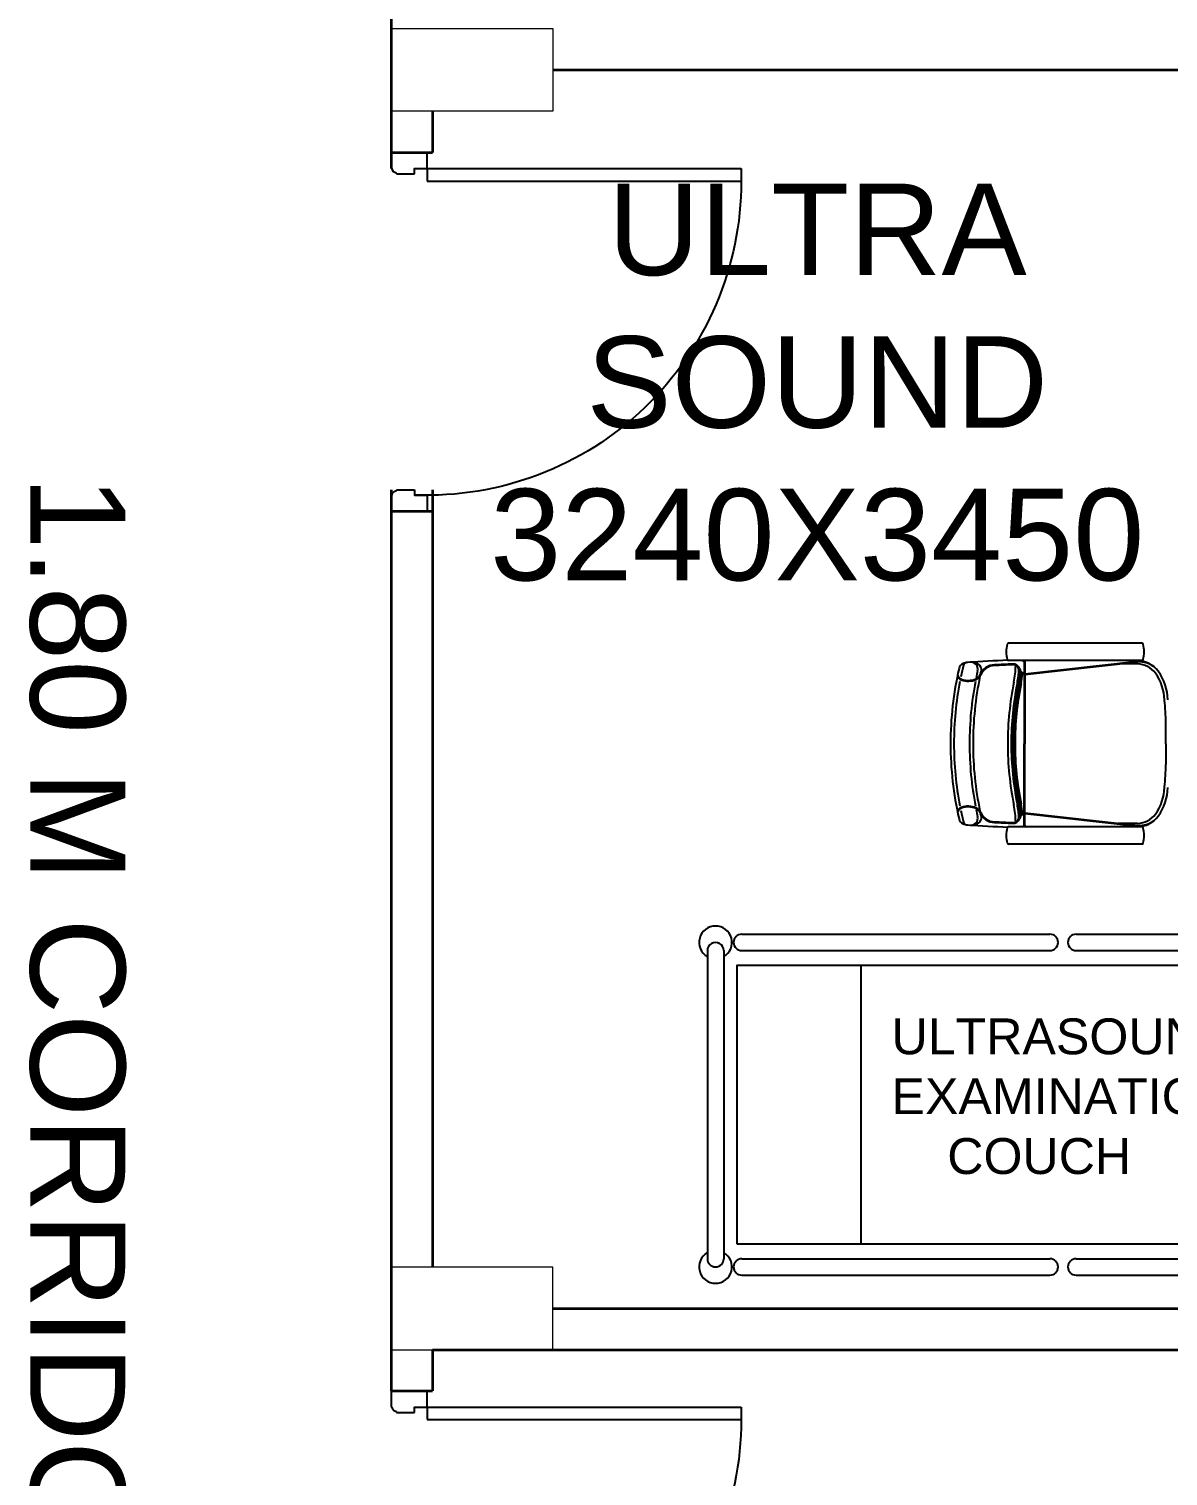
# Model space of a CAD drawing. Extents: x 2733443 to 3206532, y -1516114 to -1264405.
# Drawn here: x 3025684 to 3028857, y -1495270 to -1491239 of the extents above; entities that cross this region are included whole.
import ezdxf

# ---------------------------------------------------------------- set-up
doc = ezdxf.new("R2010")
doc.units = 0
doc.header["$MEASUREMENT"] = 0
doc.linetypes.add('1', pattern=[0, 0, 0])
doc.layers.get('0').update_dxf_attribs({"color": 250, "linetype": '1'})
doc.layers.add('Column', color=162, linetype='Continuous', lineweight=13)
doc.layers.add('WALL', color=7, linetype='1', lineweight=35)
for name, color, linetype in [('DOOR', 40, 'Continuous'), ('fun-text', 250, 'Continuous'), ('furniture', 33, 'Continuous'), ('TEXT', 5, '1')]:
    doc.layers.add(name, color=color, linetype=linetype)
doc.styles.add('ARIAL', font='arial.ttf')

# ---------------------------------------------------------------- blocks, each defined once
blk = doc.blocks.new('A$C19B8274B')
at = {"layer": 'DOOR'}
for p, q in [((-45, 925), (-80, 925)), ((-80, 50), (-80, 925)), ((-45, 50), (-45, 925)), ((-45, 50), (-80, 50)), ((-940, -35), (-942.5, -35)), ((-60, -35), (-57.5, -35)), ((-955, -50), (-955, -47.5)), ((-45, -50), (-45, -47.5))]:
    blk.add_line(p, q, dxfattribs=at)
for points in [[(-940, 15), (-955, 15), (-955, 50), (-1000, 50), (-1000, -50), (-955, -50)], [(-60, 15), (-45, 15), (-45, 50), (0, 50), (0, -50), (-45, -50)], [(-940, -35), (-940, 15)], [(-60, -35), (-60, 15)]]:
    blk.add_lwpolyline(points, dxfattribs=at)
at = {"layer": 'DOOR', "color": 145}
blk.add_arc((-80, 50), 875, 90, 182.2924, dxfattribs=at)
at = {"layer": 'DOOR'}
for centre, start, end in [((-955, -35), 270, 0), ((-45, -35), 180, 270)]:
    blk.add_arc(centre, 12.5, start, end, dxfattribs=at)
blk = doc.blocks.new('A$C0E8B7BF9')
at = {"color": 0}
for p, q in [((470, 2300), (-470, 2300)), ((470, 2250), (-470, 2250)), ((-520, 2194.9), (-520, 1254.9)), ((-470, 2194.9), (-470, 1254.9)), ((470, 2194.9), (470, 1254.9)), ((520, 2194.9), (520, 1254.9)), ((-520, 1174.7), (-520, 234.7)), ((-470, 1174.7), (-470, 234.7)), ((470, 1174.7), (470, 234.7)), ((520, 1174.7), (520, 234.7)), ((-370, 55), (-370, 120)), ((370, 50), (370, 120)), ((470, 50), (-470, 50)), ((470, 50), (-470, 50)), ((470, 0), (-470, 0)), ((470, 0), (-470, 0))]:
    blk.add_line(p, q, dxfattribs=at)
blk.add_lwpolyline([(-425, 2210), (-425, 120), (425, 120), (425, 2210)], close=True, dxfattribs=at)
blk.add_lwpolyline([(-425, 1830.9), (425, 1830.9)], dxfattribs=at)
for centre, radius, start, end in [((-495, 2275), 50, 30, 330), ((-470, 2275), 25, 90, 270), ((495, 2275), 50, 210, 150), ((470, 2275), 25, 270, 90), ((-495, 2194.9), 25, 0, 180), ((495, 2194.9), 25, 0, 180), ((-495, 1254.9), 25, 180, 0), ((495, 1254.9), 25, 180, 0), ((-495, 1174.7), 25, 0, 180), ((495, 1174.7), 25, 0, 180), ((-495, 234.7), 25, 180, 0), ((495, 234.7), 25, 180, 0), ((-495, 25), 50, 30, 330), ((-470, 25), 25, 90, 270), ((-470, 25), 25, 90, 270), ((495, 25), 50, 210, 150), ((470, 25), 25, 270, 90), ((470, 25), 25, 270, 90)]:
    blk.add_arc(centre, radius, start, end, dxfattribs=at)
blk = doc.blocks.new('EQUIPMENT')
at = {"layer": 'furniture'}
for p, q in [((-2808.8, 9213.2), (-3180, 9213.2)), ((-2808.8, 9164.9), (-3180, 9164.9)), ((-3141.5, 9164.9), (-3161.1, 9164.9)), ((-3136.7, 9160), (-3136.7, 8933.2)), ((-3135.1, 9127.9), (-2820.1, 9163.3)), ((-3135.1, 9126), (-2820, 9161.4)), ((-3135.1, 9160), (-3135.1, 8933.2)), ((-2820.6, 9155.2), (-2874.8, 9155.2)), ((-2741.9, 8933.2), (-2741.9, 8991.1)), ((-3136.7, 8706.4), (-3136.7, 8933.2)), ((-3135.1, 8706.4), (-3135.1, 8933.2)), ((-2741.9, 8933.2), (-2741.9, 8875.3)), ((-3135.1, 8740.4), (-2820, 8705)), ((-3135.1, 8738.5), (-2820.1, 8703.1)), ((-2820.6, 8711.2), (-2874.8, 8711.2)), ((-2808.8, 8701.5), (-3180, 8701.5)), ((-3141.5, 8701.5), (-3161.1, 8701.5)), ((-2808.8, 8653.2), (-3180, 8653.2))]:
    blk.add_line(p, q, dxfattribs=at)
for centre, radius, start, end in [((-3101.7, 9189), 84.8, 165.4908, 194.5092), ((-3180, 9209.3), 3.86, 90, 165.4908), ((-2808.8, 9209.3), 3.86, 14.5092, 90), ((-2887.1, 9189), 84.8, 345.4908, 14.5092), ((-3300, 9139.3), 18.3, 111.7937, 170.2285), ((-2409.7, 8933.2), 922.5, 166.2992, 168.338), ((-3287.4, 9107.7), 52.4, 96.9024, 111.7937), ((-3296.6, 9149.4), 9.65, 102.4627, 166.2992), ((-2671.6, -1499), 10676.8, 92.74156, 93.34037), ((-3287.4, 9107.7), 52.4, 72.2542, 89.7432), ((-3285, 9140.9), 19.3, 347.3268, 93.2999), ((-3275.2, 9138.1), 19.8, 331.6089, 78.9238), ((-3218.6, 9108.5), 44.1, 90.6246, 157.0402), ((-3218.6, 9108.5), 42.2, 90.6246, 157.0402), ((-2671.6, -1499), 10665.6, 92.67234, 92.9425), ((-2671.6, -1499), 10663.7, 92.67234, 92.94196), ((-3180, 9168.8), 3.86, 194.5092, 270), ((-3167.9, 9135.7), 19.3, 20.756, 92.6723), ((-3167.9, 9135.7), 17.4, 20.756, 92.6723), ((-3491.5, 9161.7), 331.5, 350.0573, 358.1969), ((-3141.5, 9160), 4.83, 0, 90), ((-3130.3, 9160.1), 4.83, 90, 180), ((-2824, 9087.7), 67.6, 37.9745, 87.3131), ((-2824, 9087.7), 77.2, 37.9745, 87.3131), ((-2820, 9162.4), 0.965, 88.4824, 96.413), ((-2822.1, 9085.5), 77.8, 53.4972, 88.4824), ((-2820, 9081.6), 79.9, 56.0345, 89.9081), ((-2808.8, 9168.8), 3.86, 270, 345.4908), ((-2409.7, 8933.2), 932.2, 167.0302, 180), ((-3303.6, 9130.7), 21.2, 205.7963, 246.0335), ((-3303.6, 9130.7), 19.3, 197.5438, 246.0335), ((-3291.9, 9161.7), 54.3, 248.2063, 293.9665), ((-3291.9, 9161.7), 52.4, 248.2063, 293.9665), ((-2361.6, 8933.2), 917.5, 168.1893, 180), ((-3283.1, 9137.3), 26.6, 297.9512, 333.9874), ((-2361.6, 8933.2), 927.2, 167.3268, 168.6038), ((-3283.1, 9137.3), 28.6, 297.9512, 333.9874), ((-3491.5, 9161.7), 341.1, 350.0573, 356.41), ((-3124, 9152.4), 29.7, 200.756, 242.6792), ((-3491.5, 9161.7), 345.9, 350.0573, 355.3033), ((-3124, 9152.4), 27.7, 200.756, 242.6792), ((-3491.5, 9161.7), 348.8, 350.0573, 354.8805), ((-3491.5, 9161.7), 351.7, 350.0573, 354.5607), ((-2878.6, 9051.7), 132.9, 1.4596, 35.8977), ((-2878.6, 9051.7), 142.5, 1.4596, 35.8977), ((-2409.7, 8933.2), 922.5, 169.1713, 180), ((-2361.6, 8933.2), 927.2, 169.2244, 180), ((-2348.4, 8935.6), 833.9, 168.2946, 180.1678), ((-2348.4, 8935.6), 824.2, 168.2946, 180.1678), ((-2348.4, 8935.6), 819.4, 168.2946, 180.1678), ((-2348.4, 8935.6), 816.5, 168.2946, 180.1692), ((-2348.4, 8935.6), 813.6, 168.2946, 180.17), ((-3325.4, 8987.7), 583.5, 0.3336, 6.5501), ((-2409.7, 8933.2), 932.2, 180, 192.9698), ((-2409.7, 8933.2), 922.5, 180, 190.8287), ((-2361.6, 8933.2), 927.2, 180, 190.7756), ((-2361.6, 8933.2), 917.5, 180, 191.8107), ((-2348.4, 8930.8), 833.9, 179.8322, 191.7054), ((-2348.4, 8930.8), 833.9, 179.8322, 179.8341), ((-2348.4, 8930.8), 824.2, 179.8322, 191.7054), ((-2348.4, 8930.8), 819.4, 179.8322, 191.7054), ((-2348.4, 8930.8), 816.5, 179.8308, 191.7054), ((-2348.4, 8930.8), 813.6, 179.83, 191.7054), ((-3325.4, 8878.7), 583.5, 353.4499, 359.6664), ((-2878.6, 8814.7), 132.9, 324.1023, 358.5404), ((-2878.6, 8814.7), 142.5, 324.1023, 358.5404), ((-3303.6, 8735.7), 21.2, 113.9665, 154.2037), ((-3303.6, 8735.7), 19.3, 113.9665, 162.4562), ((-3291.9, 8704.7), 54.3, 66.0335, 111.7937), ((-3291.9, 8704.7), 52.4, 66.0335, 111.7937), ((-3283.1, 8729.1), 26.6, 26.0126, 62.0488), ((-2361.6, 8933.2), 927.2, 191.3962, 192.6732), ((-3283.1, 8729.1), 28.6, 26.0126, 62.0488), ((-3491.5, 8704.7), 331.5, 1.8031, 9.9427), ((-3491.5, 8704.7), 341.1, 3.59, 9.9427), ((-3491.5, 8704.7), 345.9, 4.6967, 9.9427), ((-3491.5, 8704.7), 348.8, 5.1195, 9.9427), ((-3491.5, 8704.7), 351.7, 5.4393, 9.9427), ((-3300, 8727.1), 18.3, 189.7715, 248.2063), ((-2409.7, 8933.2), 922.5, 191.662, 193.7008), ((-3287.4, 8758.7), 52.4, 248.2063, 263.0976), ((-3296.6, 8717), 9.65, 193.7008, 257.5373), ((-3287.4, 8758.7), 52.4, 270.2568, 287.7458), ((-3285, 8725.5), 19.3, 266.7001, 12.6732), ((-3275.2, 8728.3), 19.8, 281.0762, 28.3911), ((-3218.6, 8757.9), 44.1, 202.9598, 269.3754), ((-3218.6, 8757.9), 42.2, 202.9598, 269.3754), ((-2671.6, 19365.4), 10665.6, 267.0575, 267.32766), ((-2671.6, 19365.4), 10663.7, 267.05804, 267.32766), ((-3167.9, 8730.7), 19.3, 267.3277, 339.244), ((-3167.9, 8730.7), 17.4, 267.3277, 339.244), ((-3124, 8714), 29.7, 117.3208, 159.244), ((-3124, 8714), 27.7, 117.3208, 159.244), ((-2824, 8778.6), 67.6, 272.6869, 322.0255), ((-2824, 8778.6), 77.2, 272.6869, 322.0255), ((-2822.1, 8780.9), 77.8, 271.5176, 306.5028), ((-2820, 8784.8), 79.9, 270.0919, 303.9655), ((-2671.6, 19365.4), 10676.8, 266.65963, 267.25844), ((-3101.7, 8677.4), 84.8, 165.4908, 194.5092), ((-3180, 8697.6), 3.86, 90, 165.4908), ((-3141.5, 8706.4), 4.83, 270, 0), ((-3130.3, 8706.3), 4.83, 180, 270), ((-2820, 8704), 0.965, 263.587, 271.5176), ((-2808.8, 8697.6), 3.86, 14.5092, 90), ((-2887.1, 8677.4), 84.8, 345.4908, 14.5092), ((-3180, 8657.1), 3.86, 194.5092, 270), ((-2808.8, 8657.1), 3.86, 270, 345.4908)]:
    blk.add_arc(centre, radius, start, end, dxfattribs=at)
at = {"layer": 'furniture', "xscale": 0.9130434782608275, "yscale": 0.9130434782608275, "zscale": 0.9130434782608275, "rotation": 89.99999999999999}
blk.add_blockref('A$C0E8B7BF9', (-1919.2, 7927.6), dxfattribs=at)
at = {"layer": 'fun-text', "lineweight": -3, "insert": (-3506.1, 8167.9), "char_height": 100, "attachment_point": 1, "style": 'ARIAL'}
blk.add_mtext_dynamic_manual_height_columns('ULTRASOUND EXAMINATION \\P    COUCH                          ', width=1333.717, gutter_width=1375, heights=[0], dxfattribs=at)

msp = doc.modelspace()

# ---------------------------------------------------------------- linework, layer by layer
at = {"layer": 'Column'}
for points in [[(3027143.265, -1491238.4359), (3027143.265, -1491468.4359), (3026693.265, -1491468.4359), (3026693.265, -1491238.4359)], [(3027143.265, -1494918.4359), (3027143.265, -1494688.4359), (3026693.265, -1494688.4359), (3026693.265, -1494918.4359)]]:
    msp.add_lwpolyline(points, close=True, dxfattribs=at)
at = {"layer": 'WALL'}
for p, q in [((3026693.265, -1489195.6671), (3026693.265, -1491628.1671)), ((3027143.265, -1491353.4359), (3030048.1809, -1491353.4359)), ((3026808.265, -1491468.4359), (3026808.265, -1491583.1671)), ((3026693.265, -1492523.1671), (3026693.265, -1495033.1671)), ((3026808.265, -1492523.1671), (3026808.265, -1494688.4359)), ((3027143.265, -1494803.4359), (3030048.1809, -1494803.4359)), ((3026808.265, -1494918.4359), (3030048.1809, -1494918.4359)), ((3026808.265, -1494918.4359), (3026808.265, -1495033.1671))]:
    msp.add_line(p, q, dxfattribs=at)
at = {"layer": 'WALL', "linetype": 'ByBlock'}
for p, q in [((3026693.265, -1491583.1671), (3026808.265, -1491583.1671)), ((3026808.265, -1492583.1671), (3026693.265, -1492583.1671)), ((3026693.265, -1495033.1671), (3026808.265, -1495033.1671))]:
    msp.add_line(p, q, dxfattribs=at)

# ---------------------------------------------------------------- block references
at = {"color": 240, "true_color": 0xed1f24}
msp.add_blockref('EQUIPMENT', (3031593.1809, -1502163.4359), dxfattribs=at)
at = {"layer": 'DOOR', "linetype": 'Continuous', "xscale": -1, "rotation": 269.9999999999842}
for p in [(3026743.265, -1491583.1671), (3026743.265, -1495033.1671)]:
    msp.add_blockref('A$C19B8274B', p, dxfattribs=at)

# ---------------------------------------------------------------- texts
at = {"layer": 'TEXT', "insert": (3027880.0651, -1492224.5897), "char_height": 255, "width": 2065.816508, "attachment_point": 5, "style": 'ARIAL'}
msp.add_mtext('ULTRA SOUND\\P3240X3450', dxfattribs=at)
at = {"layer": 'WALL', "color": 7, "linetype": 'Continuous', "insert": (3025818.0938, -1494054.7319), "char_height": 264.49632, "width": 5098.697886, "attachment_point": 5, "rotation": 270, "style": 'ARIAL'}
msp.add_mtext('\\pxt17; 1.80 M CORRIDOR ', dxfattribs=at)

doc.saveas('drawing.dxf')
